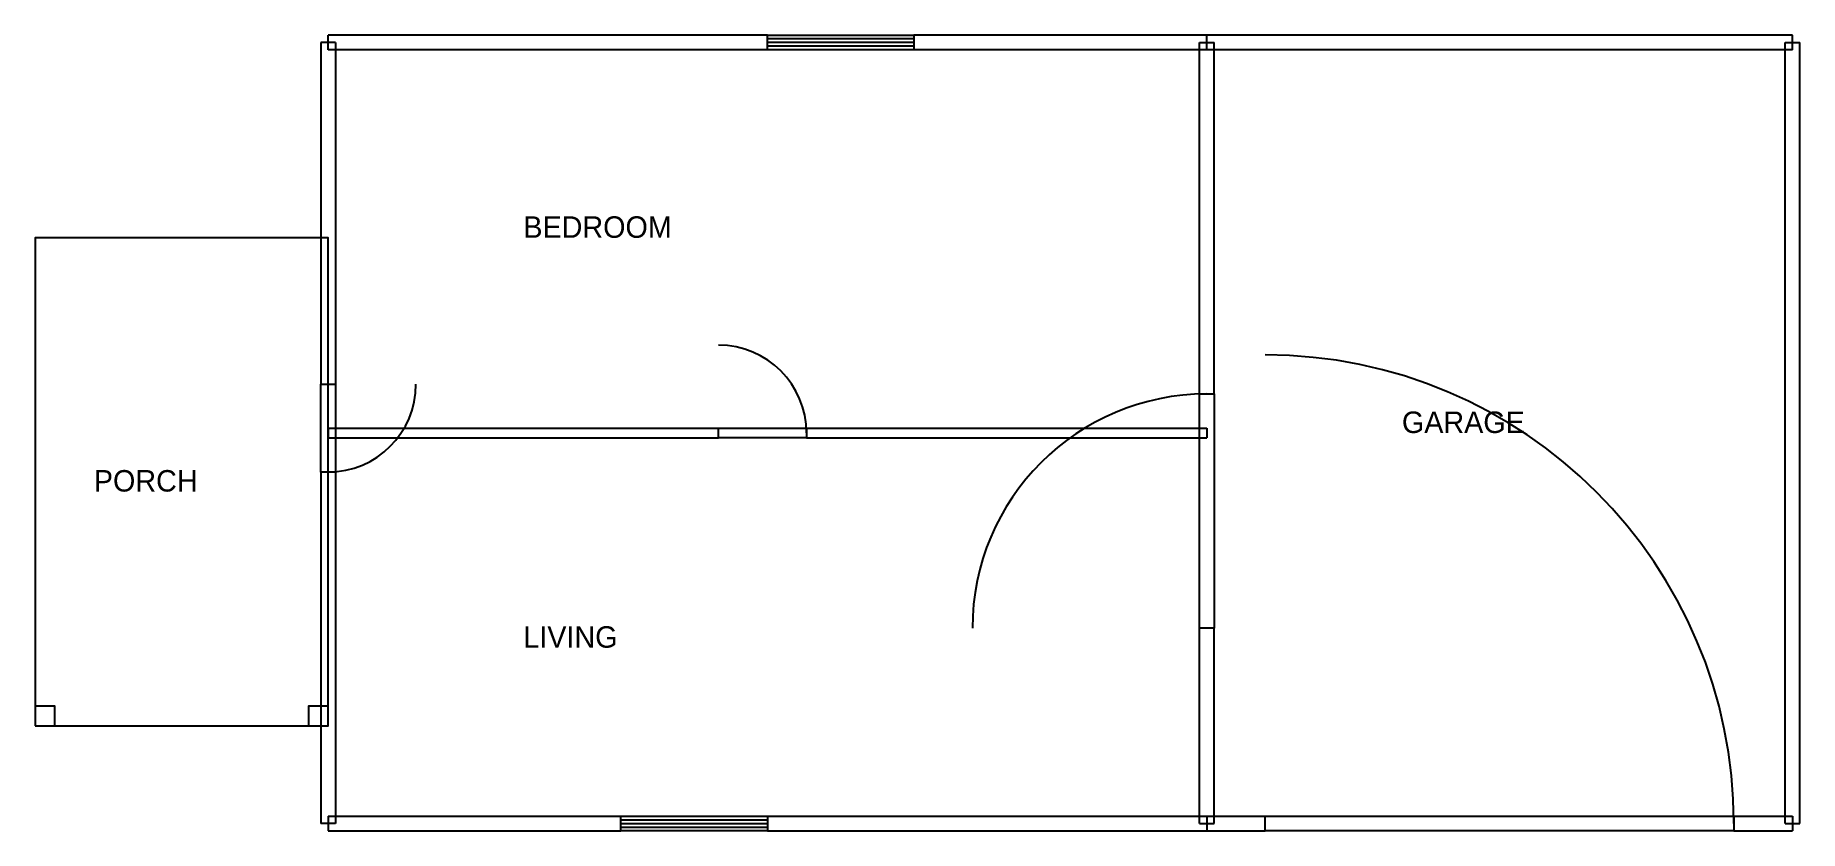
# Model space of a CAD drawing. Header units: metres. Extents: x -3 to 15.1, y -0.1 to 8.1.
import ezdxf

# ---------------------------------------------------------------- set-up
doc = ezdxf.new("R2010")
doc.units = ezdxf.units.M
for name, color, linetype in [('A-ANNO-TEXT', 2, 'Continuous'), ('A-DOOR', 3, 'Continuous'), ('A-FLOR-PFIX', 5, 'Continuous'), ('A-GLAZ', 4, 'Continuous'), ('A-WALL', 7, 'Continuous')]:
    doc.layers.add(name, color=color, linetype=linetype)

msp = doc.modelspace()

# ---------------------------------------------------------------- linework, layer by layer
at = {"layer": 'A-DOOR'}
for points in [[(0.075, 4.5), (0.075, 3.6), (-0.075, 3.6), (-0.075, 4.5)], [(8.925, 2), (8.925, 4.4), (9.075, 4.4), (9.075, 2)], [(4, 4.05), (4.9, 4.05), (4.9, 3.95), (4, 3.95)], [(9.6, 0.075), (14.4, 0.075), (14.4, -0.075), (9.6, -0.075)]]:
    msp.add_lwpolyline(points, close=True, dxfattribs=at)
for centre, radius, start, end in [((4, 4), 0.9, 0, 90), ((9.6, 0), 4.8, 0, 90), ((0, 4.5), 0.9, -90, 0), ((9, 2), 2.4, 90, 180)]:
    msp.add_arc(centre, radius, start, end, dxfattribs=at)
at = {"layer": 'A-FLOR-PFIX'}
msp.add_lwpolyline([(-3, 1), (0, 1), (0, 6), (-3, 6)], close=True, dxfattribs=at)
at = {"layer": 'A-GLAZ'}
for p, q in [((6, 8.0375), (4.5, 8.0375)), ((6, 8), (4.5, 8)), ((6, 7.9625), (4.5, 7.9625)), ((3, 0.0375), (4.5, 0.0375)), ((3, 0), (4.5, 0)), ((3, -0.0375), (4.5, -0.0375))]:
    msp.add_line(p, q, dxfattribs=at)
for points in [[(6, 7.925), (4.5, 7.925), (4.5, 8.075), (6, 8.075)], [(3, 0.075), (4.5, 0.075), (4.5, -0.075), (3, -0.075)]]:
    msp.add_lwpolyline(points, close=True, dxfattribs=at)
at = {"layer": 'A-WALL'}
for p, q in [((-0.075, 8), (-0.075, 4.5)), ((0.075, 8), (-0.075, 8)), ((4.5, 8.075), (0, 8.075)), ((0, 7.925), (0, 8.075)), ((0.075, 8), (0.075, 4.5)), ((9, 8.075), (6, 8.075)), ((8.925, 4.4), (8.925, 8)), ((8.925, 8), (9.075, 8)), ((9, 7.925), (9, 8.075)), ((15, 8.075), (9, 8.075)), ((9, 7.925), (9, 8.075)), ((9.075, 4.4), (9.075, 8)), ((14.925, 0), (14.925, 8)), ((14.925, 8), (15.075, 8)), ((15, 7.925), (15, 8.075)), ((15.075, 0), (15.075, 8)), ((4.5, 7.925), (0, 7.925)), ((9, 7.925), (6, 7.925)), ((15, 7.925), (9, 7.925)), ((0, 4.05), (4, 4.05)), ((0, 4.05), (0, 3.95)), ((4.9, 4.05), (9, 4.05)), ((9, 4.05), (9, 3.95)), ((0, 3.95), (4, 3.95)), ((4.9, 3.95), (9, 3.95)), ((-0.075, 3.6), (-0.075, 0)), ((0.075, 3.6), (0.075, 0)), ((8.925, 0), (8.925, 2)), ((9.075, 0), (9.075, 2)), ((0.075, 0), (-0.075, 0)), ((0, 0.075), (3, 0.075)), ((0, 0.075), (0, -0.075)), ((4.5, 0.075), (9, 0.075)), ((8.925, 0), (9.075, 0)), ((9, 0.075), (9, -0.075)), ((9, 0.075), (9.6, 0.075)), ((9, 0.075), (9, -0.075)), ((14.4, 0.075), (15, 0.075)), ((14.925, 0), (15.075, 0)), ((15, 0.075), (15, -0.075)), ((0, -0.075), (3, -0.075)), ((4.5, -0.075), (9, -0.075)), ((9, -0.075), (9.6, -0.075)), ((14.4, -0.075), (15, -0.075))]:
    msp.add_line(p, q, dxfattribs=at)
for points in [[(-3, 1), (-2.8, 1), (-2.8, 1.2), (-3, 1.2)], [(-0.2, 1), (0, 1), (0, 1.2), (-0.2, 1.2)]]:
    msp.add_lwpolyline(points, close=True, dxfattribs=at)

# ---------------------------------------------------------------- texts
at = {"layer": 'A-ANNO-TEXT'}
for s, p in [('BEDROOM', (2, 6)), ('GARAGE', (11, 4)), ('PORCH', (-2.4, 3.4)), ('LIVING', (2, 1.8))]:
    msp.add_text(s, height=0.22, dxfattribs=at).set_placement(p)

doc.saveas('drawing.dxf')
